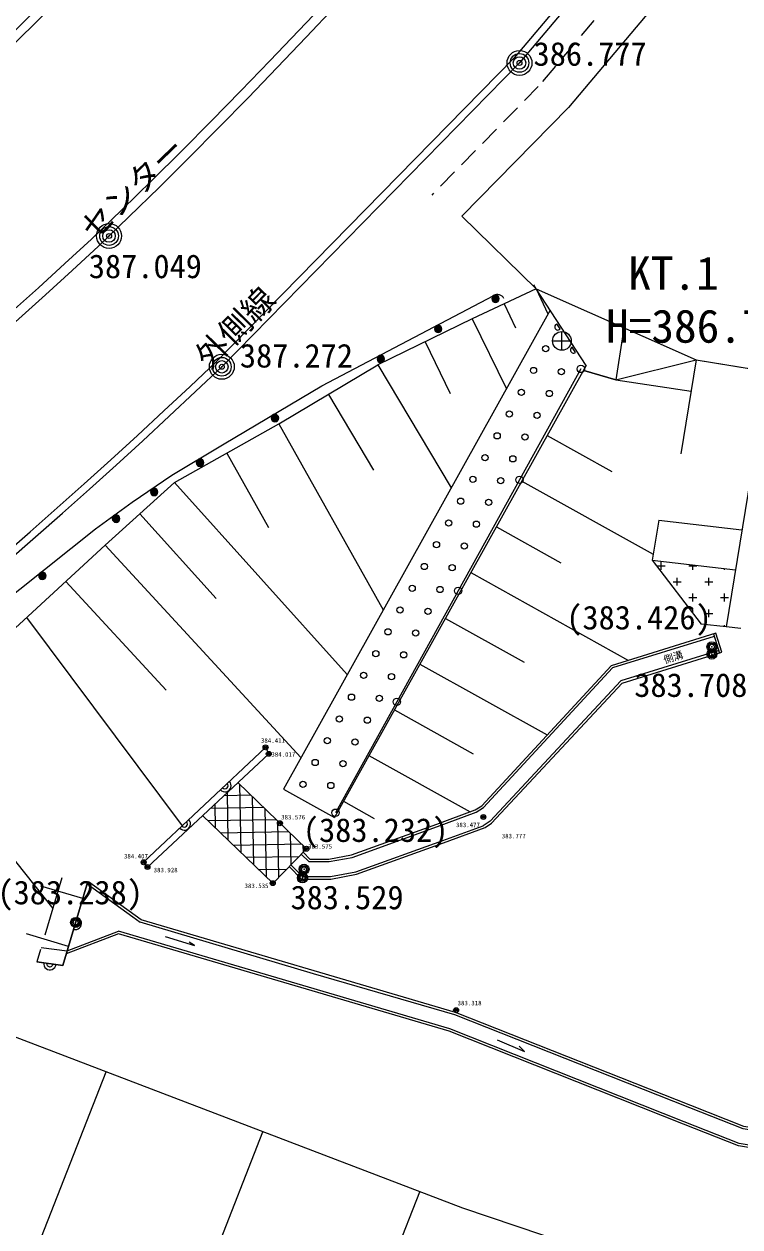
# Model space of a CAD drawing. Units: millimetres, scale not verified. Extents: x -77100 to 77100, y -52400 to 52400.
# Drawn here: x -768 to 13590, y -35714 to -11592 of the extents above; entities that cross this region are included whole.
import ezdxf
from ezdxf.enums import TextEntityAlignment as Align

# ---------------------------------------------------------------- set-up
doc = ezdxf.new("R2010")
doc.units = ezdxf.units.MM
doc.header["$LTSCALE"] = 200
doc.header["$PDMODE"] = 32
doc.header["$PDSIZE"] = 100
doc.linetypes.add('DASHED', pattern=[7.5, 6, -1.5])
doc.linetypes.add('DASHED2', pattern=[3, 2, -1])
for name, color, linetype, lineweight in [('0-0_D-BGD', 7, 'Continuous', 13), ('0-1_D-BGD-HTXT', 251, 'Continuous', 13), ('0-3_D-BMK-SRVR', 3, 'Continuous', 13), ('0-B_建築限界面積', 5, 'Continuous', 25)]:
    doc.layers.add(name, color=color, linetype=linetype, lineweight=lineweight)
doc.styles.add('ＭＳ ゴシック', font='')
doc.styles.get('ＭＳ ゴシック').set_extended_font_data('MS Gothic')

msp = doc.modelspace()

# ---------------------------------------------------------------- hatches: boundary and pattern name
at = {"layer": '0-0_D-BGD'}
for points in [[(8762.1, -17099.7, 1), (8612.1, -17099.7, 1)], [(7612.7, -17704.5, 1), (7462.7, -17704.5, 1)], [(6463.2, -18309.3, 1), (6313.2, -18309.3, 1)], [(4339.6, -19492.3, 1), (4189.6, -19492.3, 1)], [(2836.6, -20388.6, 1), (2686.6, -20388.6, 1)], [(1917.4, -20973.6, 1), (1767.4, -20973.6, 1)], [(1151.8, -21509.4, 1), (1001.8, -21509.4, 1)], [(-323.9, -22657.3, 1), (-473.9, -22657.3, 1)]]:
    msp.add_hatch(color=256, dxfattribs=at).paths.add_polyline_path(points)

# ---------------------------------------------------------------- linework, layer by layer
at = {"layer": '0-0_D-BGD', "color": 4}
msp.add_line((9504.2, -16903), (9452.9, -16824.5), dxfattribs=at)
at = {"layer": '0-0_D-BGD'}
for p, q in [((9504.2, -16903), (9737, -17399.7)), ((9784, -17331.5), (4434.6, -26933.1)), ((8862.7, -17203.8), (9088.8, -17686.2)), ((8221.1, -17504.5), (8904.9, -18909.3)), ((9984.6, -17705.3), (9919, -17604.9)), ((7273.9, -17965.6), (7776.7, -18998.7)), ((10291.4, -18175.1), (10223.4, -18071)), ((12711.9, -18326.4), (12405, -20208.7)), ((10507.4, -18439.1), (5457.5, -27503)), ((10399.9, -18506.9), (5479.1, -27408.4)), ((6326.6, -18426.7), (7800.1, -20892.3)), ((11103.8, -18726.3), (10456.5, -18537)), ((14146.4, -18561), (13312, -23679)), ((5335.3, -19019.1), (6243.2, -20538.2)), ((4344, -19611.5), (6436.3, -23340.2)), ((9726.6, -19840.5), (11020.3, -20561.3)), ((3297.1, -20199), (4133.5, -21689.5)), ((2250.2, -20786.4), (5713.9, -24636.9)), ((9215.6, -20757.8), (11848.8, -22224.9)), ((1553.8, -21412.9), (3082, -23111.7)), ((8704.5, -21675), (9998.2, -22395.8)), ((11960.2, -21541.4), (11829.6, -22342.7)), ((11960.2, -21541.4), (13629.2, -21733.4)), ((857.4, -22039.3), (4786.3, -26301.8)), ((11829.6, -22342.7), (13498.6, -22534.6)), ((11829.6, -22342.7), (12814.8, -23626.4)), ((12011.8, -22536.5), (12011.8, -22377.8)), ((8193.5, -22592.3), (11352.6, -24352.3)), ((11932.4, -22457.1), (12091.2, -22457.1)), ((12567.4, -22457.1), (12726.2, -22457.1)), ((12646.8, -22536.5), (12646.8, -22436.6)), ((13281.8, -22536.5), (13281.8, -22509.7)), ((67.7, -22767.2), (2082.2, -24952.7)), ((12249.9, -22774.6), (12408.7, -22774.6)), ((12329.3, -22854), (12329.3, -22695.3)), ((12884.9, -22774.6), (13043.7, -22774.6)), ((12964.3, -22854), (12964.3, -22695.3)), ((12567.4, -23092.1), (12726.2, -23092.1)), ((12646.8, -23171.5), (12646.8, -23012.8)), ((13202.4, -23092.1), (13361.2, -23092.1)), ((13281.8, -23171.5), (13281.8, -23012.8)), ((12964.3, -23489), (12964.3, -23330.3)), ((-721.9, -23495), (2403.2, -27672.6)), ((7682.4, -23509.5), (9262, -24389.5)), ((13312, -23679), (12814.8, -23626.4)), ((12884.9, -23409.6), (13043.7, -23409.6)), ((13107.6, -23808.2), (11008.2, -24459.1)), ((13074.7, -23870.8), (11035.8, -24502.9)), ((13059.9, -23823), (13178.3, -24205.1)), ((13281.8, -23675.8), (13281.8, -23647.8)), ((13608.5, -23710.4), (13312.1, -23679)), ((13163.5, -24157.3), (11201.5, -24765.6)), ((7171.4, -24426.8), (9723.4, -25848.6)), ((11008.2, -24459.1), (8412.6, -27266.3)), ((11035.8, -24502.9), (8445.1, -27304.8)), ((8608.1, -27616.3), (11229.1, -24809.4)), ((6660.4, -25344), (8239.9, -26224)), ((-3096.3, -25683.6), (-193.6, -29328)), ((1630.5, -28400.5), (4075.9, -26096.5)), ((1630.5, -28400.5), (4075.9, -26096.5)), ((6149.3, -26261.2), (8176.6, -27390.7)), ((3305, -27006), (3322.4, -27955.2)), ((3521, -26804.6), (4895.4, -28129.5)), ((3551.9, -26834.4), (3577, -28200.6)), ((4434.6, -26933.1), (5457.5, -27503)), ((3059.2, -27235.2), (3067.9, -27709.9)), ((3247.5, -27059.6), (3775.5, -27049.9)), ((3806.5, -27079.8), (3831.5, -28446)), ((5638.3, -27178.5), (6255.5, -27522.4)), ((2813.4, -27464.5), (4219.6, -28820.1)), ((2974, -27314.7), (4030.1, -27295.3)), ((4061, -27325.1), (4086, -28691.4)), ((2918.4, -27565.7), (4284.6, -27540.7)), ((4315.5, -27570.5), (4336.3, -28701)), ((3172.9, -27811.1), (4539.1, -27786.1)), ((4570.1, -27815.9), (4581.7, -28450.1)), ((3427.4, -28056.5), (4793.7, -28031.4)), ((4895.4, -28129.5), (4224.8, -28825.1)), ((4824.6, -28061.3), (4827.1, -28199.3)), ((4834.1, -28207.6), (4961.9, -28338.1)), ((3682, -28301.9), (4745.9, -28282.4)), ((4815, -28688.3), (4581.7, -28450.1)), ((4798.4, -28242.6), (4940.9, -28388.1)), ((3936.5, -28547.2), (4496.7, -28537)), ((4815, -28688.3), (5379.8, -28687.4)), ((511.2, -28784.2), (11.3, -30468.2)), ((496.1, -28835), (1414.6, -29496.9)), ((4191.1, -28792.6), (4247.6, -28791.6)), ((1414.6, -29496.9), (1561, -29600.3)), ((1129.4, -29838), (79.8, -30237.4)), ((97.7, -30177.1), (1127.3, -29785.2)), ((-425, -30107.4), (97.7, -30177.1)), ((11.3, -30468.2), (-511.4, -30398.5)), ((-1696.3, -39163.7), (877.2, -32605.5)), ((1439.6, -40394.2), (4024.3, -33807.5)), ((17350.3, -34742.9), (13560.5, -34086.5)), ((17358.8, -34693.6), (13574.1, -34038.1)), ((4575.6, -41624.8), (7171.5, -35009.5))]:
    msp.add_line(p, q, dxfattribs=at)
at = {"layer": '0-0_D-BGD', "linetype": 'DASHED'}
for p, q in [((-11.5, -28714.5), (-511.4, -30398.5)), ((409.1, -29128.2), (-433, -28878.3)), ((124.5, -30086.9), (-717.5, -29836.9))]:
    msp.add_line(p, q, dxfattribs=at)
at = {"layer": '0-0_D-BGD'}
for points in [[(33049.9, 26595.4), (29494.8, 18397.3), (25082.6, 9827), (20157.7, 1868.5), (14760.6, -5514.6), (9061.5, -12266.4), (3091.8, -18360)], [(33202.5, 26595.4), (29602, 18292.4), (25189.8, 9722.1), (20264.9, 1763.5), (14867.7, -5619.5), (9168.7, -12371.4), (3198.9, -18464.9)], [(-9536.6, -29915.7), (-4880.2, -26135.1), (663, -21714.6), (1403.1, -21182.5), (2197.1, -20640.9), (3248.7, -20007.9), (5203.9, -18847.7), (8652.2, -17033.4)], [(10507.4, -18439.1), (9504.2, -16903), (8221.1, -17504.5), (6326.6, -18426.7)], [(11238.3, -17815.2), (11103.8, -18726.3), (12711.9, -18326.4), (14146.4, -18561)], [(-10118.1, -33957.1), (-10427.5, -32884.3), (-10370.4, -31657), (-10085.9, -31098.1), (-5941.8, -27950), (-3096.3, -25683.6), (857.4, -22039.3), (2250.2, -20786.4), (4344, -19611.5), (6326.6, -18426.7)], [(10456.5, -18537), (11103.8, -18726.3), (12609.2, -18956.1)], [(11229.1, -24809.4), (13226.1, -24190.3), (13107.6, -23808.2)], [(11201.5, -24765.6), (8581.1, -27574.2), (8438.1, -27667.5)], [(1630.5, -28400.5), (1707.3, -28496), (4140.8, -26226.5)], [(5797.9, -28254.8), (7508.2, -27636.5), (8280.1, -27352.7), (8412.6, -27266.3)], [(5811, -28303.2), (7525.3, -27683.5), (8302.7, -27397.6), (8445.1, -27304.8)], [(4548.3, -28487.5), (4794, -28738.4), (5384.4, -28737.4), (5902.7, -28642.2), (7645, -28012.4), (8477.5, -27701.4), (8608.4, -27616.1)], [(5379.8, -28687.4), (5889.6, -28593.8), (7628.1, -27965.4), (8438.1, -27667.5)], [(4940.9, -28388.1), (5352.3, -28387.5), (5811, -28303.2)], [(4961.9, -28338.1), (5347.7, -28337.5), (5797.9, -28254.8)], [(-511.4, -30398.5), (11.3, -30468.2), (511.2, -28784.2)], [(17418.5, -34348.8), (13669.2, -33699.3), (12602.8, -33278.3), (7886.1, -31411.7), (1583.3, -29554.7), (525.3, -28794.4)], [(7869.8, -31459), (5038.3, -30637.8), (1561, -29600.3)], [(13574.1, -34038.1), (12474.1, -33603.8), (7772, -31742.9), (1127.3, -29785.2)], [(13560.5, -34086.5), (12455.7, -33650.3), (7755.7, -31790.2), (1129.4, -29838)], [(2062.8, -29889.2), (2651.3, -30070.2), (2546.5, -30000.8)], [(17410, -34398.1), (13655.6, -33747.7), (12584.4, -33324.8), (7869.8, -31459)], [(22842.7, -39386), (17638.3, -38582.9), (8032.8, -35338.5), (-1219.3, -31804.8)]]:
    msp.add_lwpolyline(points, dxfattribs=at)
at = {"layer": '0-0_D-BGD', "lineweight": 25}
msp.add_lwpolyline([(8723.4, -31962.5), (9271.3, -32198.4), (9161, -32091.8)], dxfattribs=at)
at = {"layer": '0-0_D-BGD'}
for centre, radius in [((9693.7, -18101.5), 62.5), ((9450.4, -18538.3), 62.5), ((10008.8, -18563.3), 62.5), ((10399.9, -18506.9), 75), ((9207, -18975.1), 62.5), ((9765.5, -19000.1), 62.5), ((8963.7, -19411.9), 62.5), ((9522.1, -19436.8), 62.5), ((8720.3, -19848.7), 62.5), ((9278.8, -19873.6), 62.5), ((8477, -20285.5), 62.5), ((9035.4, -20310.4), 62.5), ((8233.6, -20722.2), 62.5), ((8792.1, -20747.2), 62.5), ((9169.7, -20732.2), 75), ((7990.3, -21159), 62.5), ((8548.7, -21184), 62.5), ((7746.9, -21595.8), 62.5), ((8305.4, -21620.8), 62.5), ((7503.6, -22032.6), 62.5), ((8062, -22057.6), 62.5), ((7260.2, -22469.4), 62.5), ((7818.7, -22494.3), 62.5), ((7016.9, -22906.2), 62.5), ((7575.3, -22931.1), 62.5), ((7939.5, -22957.6), 75), ((6773.5, -23342.9), 62.5), ((7332, -23367.9), 62.5), ((6530.2, -23779.7), 62.5), ((7088.6, -23804.7), 62.5), ((6286.8, -24216.5), 62.5), ((6845.3, -24241.5), 62.5), ((6043.4, -24653.3), 62.5), ((6601.9, -24678.3), 62.5), ((5800.1, -25090.1), 62.5), ((6358.6, -25115), 62.5), ((6709.3, -25183), 75), ((5556.7, -25526.9), 62.5), ((6115.2, -25551.8), 62.5), ((5313.4, -25963.6), 62.5), ((5871.9, -25988.6), 62.5), ((5070, -26400.4), 62.5), ((5628.5, -26425.4), 62.5), ((4826.7, -26837.2), 62.5), ((5385.2, -26862.2), 62.5), ((5479.1, -27408.4), 75)]:
    msp.add_circle(centre, radius, dxfattribs=at)
for centre, radius, start, end in [((-86053, 74325.6), 117987, 313.02609, 339.18853), ((-83527.9, 71748), 114912.5, 313.14974, 339.92152), ((-83526.8, 71747.2), 115041.2, 313.1901, 339.90655), ((-86318.7, 74215.6), 121132.7, 313.90457, 338.97629), ((-86184.5, 74095.6), 121132.7, 313.90069, 338.98929), ((-83194.8, 71585.1), 121132.7, 313.75925, 339.21306), ((-83052.1, 71444.9), 121132.7, 313.75938, 339.232), ((-91260, 83163.8), 135091.2, 293.26879, 312.83329), ((-91117.1, 83023.9), 135091.2, 293.26879, 312.83329), ((8687.1, -17099.7), 75, 0, 180), ((8687.1, -17099.7), 75, 180, 0), ((8722, -17166.1), 150, 27.75161, 117.75184), ((9937.1, -17664.8), 62.5, 106.75845, 319.53555), ((7537.7, -17704.5), 75, 0, 180), ((7537.7, -17704.5), 75, 180, 0), ((10252.2, -18126.5), 62.5, 117.3808, 308.9132), ((6388.2, -18309.3), 75, 0, 180), ((6388.2, -18309.3), 75, 180, 0), ((-83102.1, 72253.1), 125060.4, 292.41205, 313.56821), ((-82994.9, 72148.2), 125060.4, 292.41205, 313.56821), ((4264.6, -19492.3), 75, 0, 180), ((4264.6, -19492.3), 75, 180, 0), ((2761.6, -20388.6), 75, 0, 180), ((2761.6, -20388.6), 75, 180, 0), ((1842.4, -20973.6), 75, 0, 180), ((1842.4, -20973.6), 75, 180, 0), ((1076.8, -21509.4), 75, 0, 180), ((1076.8, -21509.4), 75, 180, 0), ((-398.9, -22657.3), 75, 0, 180), ((-398.9, -22657.3), 75, 180, 0), ((12584.2, -23359.2), 62.5, 326.42364, 108.58679), ((3260.8, -26864.5), 125, 223.29482, 43.29588), ((3260.8, -26864.5), 62.5, 223.29535, 43.29535), ((2445.7, -27632.5), 125, 223.29482, 43.29588), ((2445.7, -27632.5), 62.5, 223.29535, 43.29535), ((261.2, -29626.2), 125, 253.46682, 73.46827), ((261.2, -29626.2), 62.5, 253.46641, 73.46867), ((-250.1, -30433.4), 125, 172.39838, 352.39944), ((-250.1, -30433.4), 62.5, 172.39891, 352.39891)]:
    msp.add_arc(centre, radius, start, end, dxfattribs=at)
at = {"layer": '0-1_D-BGD-HTXT'}
msp.add_line((4075.9, -26096.5), (4140.8, -26226.5), dxfattribs=at)
at = {"layer": '0-1_D-BGD-HTXT', "color": 7}
for centre, radius in [((9168.7, -12371.4), 250), ((9168.7, -12371.4), 187.5), ((9168.7, -12371.4), 125), ((937.1, -15841.7), 250), ((937.1, -15841.7), 187.5), ((937.1, -15841.7), 125), ((3198.9, -18464.9), 250), ((3198.9, -18464.9), 187.5), ((3198.9, -18464.9), 125)]:
    msp.add_circle(centre, radius, dxfattribs=at)
at = {"layer": '0-1_D-BGD-HTXT', "color": 2}
for centre, radius in [((13028, -24079.8), 100), ((13028, -24079.8), 75), ((13028, -24079.8), 50), ((13028, -24226.1), 100), ((13028, -24226.1), 75), ((13028, -24226.1), 50), ((4847.2, -28541.1), 100), ((4815, -28713.5), 100), ((4815, -28713.5), 75), ((4815, -28713.5), 50), ((4847.2, -28541.1), 75), ((4847.2, -28541.1), 50), ((266.8, -29607.5), 100), ((266.8, -29607.5), 75), ((266.8, -29607.5), 50)]:
    msp.add_circle(centre, radius, dxfattribs=at)
at = {"layer": '0-1_D-BGD-HTXT'}
for centre, radius in [((4075.9, -26096.5), 25), ((4075.9, -26096.5), 18.8), ((4075.9, -26096.5), 12.5), ((4140.8, -26226.5), 25), ((4140.8, -26226.5), 18.8), ((4140.8, -26226.5), 12.5), ((8444.1, -27492.8), 25), ((8444.1, -27492.8), 18.8), ((8444.1, -27492.8), 12.5), ((4363.8, -27617.1), 25), ((4363.8, -27617.1), 18.8), ((4363.8, -27617.1), 12.5), ((4895.4, -28129.5), 25), ((4895.4, -28129.5), 18.8), ((4895.4, -28129.5), 12.5), ((1630.5, -28400.5), 25), ((1630.5, -28400.5), 18.8), ((1630.5, -28400.5), 12.5), ((1707.3, -28496), 25), ((1707.3, -28496), 18.8), ((1707.3, -28496), 12.5), ((4219.6, -28820.1), 25), ((4219.6, -28820.1), 18.8), ((4219.6, -28820.1), 12.5), ((7897.2, -31367.7), 25), ((7897.2, -31367.7), 18.8), ((7897.2, -31367.7), 12.5)]:
    msp.add_circle(centre, radius, dxfattribs=at)
at = {"layer": '0-1_D-BGD-HTXT', "color": 7}
for p in [(9168.7, -12371.4), (937.1, -15841.7), (3198.9, -18464.9), (8444.1, -27492.8), (4363.8, -27617.1), (4895.4, -28129.5), (4219.6, -28820.1)]:
    msp.add_point(p, dxfattribs=at)
at = {"layer": '0-1_D-BGD-HTXT', "color": 2}
for p in [(13028, -24079.8), (13028, -24226.1), (4815, -28713.5), (4847.2, -28541.1), (266.8, -29607.5)]:
    msp.add_point(p, dxfattribs=at)
at = {"layer": '0-1_D-BGD-HTXT'}
for p in [(4075.9, -26096.5), (4140.8, -26226.5), (1630.5, -28400.5), (1707.3, -28496), (7897.2, -31367.7)]:
    msp.add_point(p, dxfattribs=at)
at = {"layer": '0-3_D-BMK-SRVR'}
for p, q in [((10019.2, -18133.9), (10019.2, -17758.9)), ((9831.7, -17946.4), (10206.7, -17946.4))]:
    msp.add_line(p, q, dxfattribs=at)
msp.add_circle((10019.2, -17946.4), 187.5, dxfattribs=at)
at = {"layer": '0-B_建築限界面積', "color": 1}
for p, q in [((15910.1, -6438.8), (10149.5, -13263.5)), ((10149.5, -13263.5), (8014.1, -15443.2)), ((8014.1, -15443.2), (9504.2, -16903))]:
    msp.add_line(p, q, dxfattribs=at)
at = {"layer": '0-B_建築限界面積', "linetype": 'DASHED2'}
msp.add_lwpolyline([(20761.2, 1445.6), (15306.6, -6016), (9546, -12840.7), (7410.6, -15020.4)], dxfattribs=at)
at = {"layer": '0-B_建築限界面積', "color": 1}
msp.add_lwpolyline([(9504.2, -16903), (12711.9, -18326.4), (16391, -18926.2), (18139.6, -19524.1), (21522.4, -20316.8), (25788.5, -19010.7), (31469.2, -15841.3), (33830.1, -13790.3), (35121.1, -12401.9), (35265.5, -9340.3)], dxfattribs=at)

# ---------------------------------------------------------------- texts
at = {"layer": '0-0_D-BGD', "style": 'ＭＳ ゴシック'}
msp.add_text('側溝', height=146.6, rotation=17.224, dxfattribs=at).set_placement((12096.8, -24460.2), align=Align.BOTTOM_LEFT)
at = {"layer": '0-1_D-BGD-HTXT', "color": 7, "style": 'ＭＳ ゴシック'}
for s, p in [('386.777', (9451, -12571)), ('387.049', (531.2, -16830.3)), ('387.272', (3561, -18622.6))]:
    msp.add_text(s, height=476.3, dxfattribs=at).set_placement(p, align=Align.BOTTOM_LEFT)
for s, rotation, p in [('センター', 44.201, (741.7, -16058.4)), ('外側線', 45.588, (3052.1, -18640.3))]:
    msp.add_text(s, height=476.3, rotation=rotation, dxfattribs=at).set_placement(p, align=Align.BOTTOM_LEFT)
at = {"layer": '0-1_D-BGD-HTXT', "color": 2, "style": 'ＭＳ ゴシック'}
for s, p in [('(383.426)', (10107.2, -23874.6)), ('383.708', (11471.1, -25228.2)), ('(383.232)', (4824.8, -28136.2)), ('(383.238)', (-1300.1, -29387.4)), ('383.529', (4576, -29486.9))]:
    msp.add_text(s, height=476.3, dxfattribs=at).set_placement(p, align=Align.BOTTOM_LEFT)
at = {"layer": '0-1_D-BGD-HTXT', "style": 'ＭＳ ゴシック', "width": 1.05}
for s, p in [('384.411', (3984.5, -26033.3)), ('384.017', (4192.6, -26311.1)), ('383.576', (4388.3, -27569)), ('383.477', (7894.4, -27724.6)), ('383.777', (8812.8, -27948)), ('383.575', (4929.1, -28156.8)), ('384.407', (1236.3, -28352.6)), ('383.928', (1831.2, -28629.7)), ('383.535', (3654.6, -28946.4)), ('383.318', (7927.2, -31296.9))]:
    msp.add_text(s, height=91.64, dxfattribs=at).set_placement(p, align=Align.BOTTOM_LEFT)
at = {"layer": '0-3_D-BMK-SRVR', "style": 'ＭＳ ゴシック'}
for s, p in [('KT.1', (11348.8, -17119.7)), ('H=386.785', (10906.8, -18181.6))]:
    msp.add_text(s, height=666.9, dxfattribs=at).set_placement(p, align=Align.BOTTOM_LEFT)

doc.saveas('drawing.dxf')
